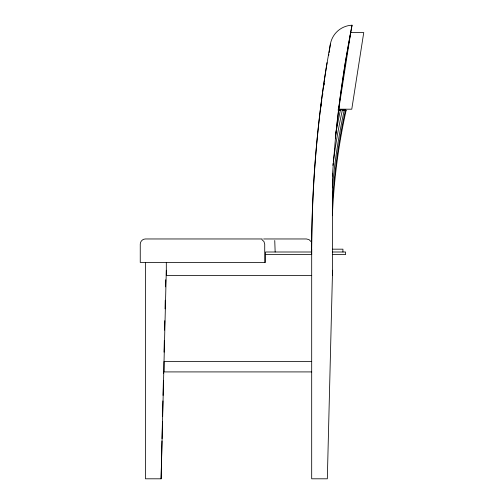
<?xml version="1.0" encoding="UTF-8"?>
<svg xmlns="http://www.w3.org/2000/svg" width="504" height="504" viewBox="0 0 504 504"><rect width="100%" height="100%" fill="white"/><g stroke="black" fill="none" stroke-linecap="round" stroke-linejoin="round"><path stroke-width="0.76" d="M265.52 254.608L311.686 254.608L311.648 252C311.888 182.322 317.785 112.6 330.397 44.056A22.945 22.945 0 0 1 352.044 25.2A1172.178 1172.178 0 0 0 335.444 138.058L332.363 175.972M145.461 262.427L145.461 478.8L161.104 478.8L161.979 441.044M162.036 438.682L162.439 421.376M162.546 416.657L162.912 400.919M163.044 395.413L163.391 380.47M163.554 373.388L163.592 371.82M164.046 352.151L164.323 340.351M164.562 330.126L164.783 320.683M165.054 308.883L165.255 300.233M165.564 286.858L165.734 279.777M161.104 478.8L166.314 270.251M332.546 270.251L327.329 478.8L311.686 478.8L311.692 249.178M335.444 138.058L339.759 100.264L345.29 62.635L352.044 25.2M320.487 109.198L321.313 103.767M321.552 102.218L321.785 100.668M322.61 95.237L322.85 93.687M324.148 85.157L324.381 83.607M328.627 55.686L328.86 54.136M329.099 52.586L330.397 44.056M338.134 110.256L340.389 110.256A598.336 582.24 -90 0 0 335.878 133.15M338.102 109.349L344.245 110.256A598.336 591.879 -90 0 0 332.375 187.809M341.202 109.349L346.147 110.256A598.336 597.536 -90 0 0 332.369 215.725M262.181 238.965L145.461 238.965C142.67 238.946 140.232 241.391 140.251 244.182L140.251 262.427L265.52 262.427L265.52 252L311.686 252M263.63 238.965L306.476 238.965L309.084 239.665L310.993 241.573M332.533 249.178L342.928 249.178L342.928 252M332.533 252L345.58 252L345.58 254.608L332.546 254.608M311.686 275.461L166.314 275.461L166.314 262.427M332.413 275.461L332.546 173.748M311.686 361.488L164.021 361.488L164.021 371.914L311.686 371.914M342.588 109.5L346.147 110.256M339.305 109.198L344.245 110.256M338.304 109.803L340.389 110.256M261.941 239.665L263.976 241.573L264.72 244.182L264.72 262.427M274.749 240.49L275.152 252M332.382 202.532A598.336 597.536 -90 0 1 345.473 110.256M332.835 165.407A598.336 591.879 90 0 1 333.131 163.094M333.333 161.551A598.336 591.879 90 0 1 342.329 110.256M335.343 136.212A598.336 582.24 -90 0 1 335.74 133.919M311.648 252A1172.178 1172.178 0 0 1 327.046 62.635M350.715 32.558L338.738 109.198L351.773 109.198L363.749 32.558L350.715 32.558"/></g></svg>
